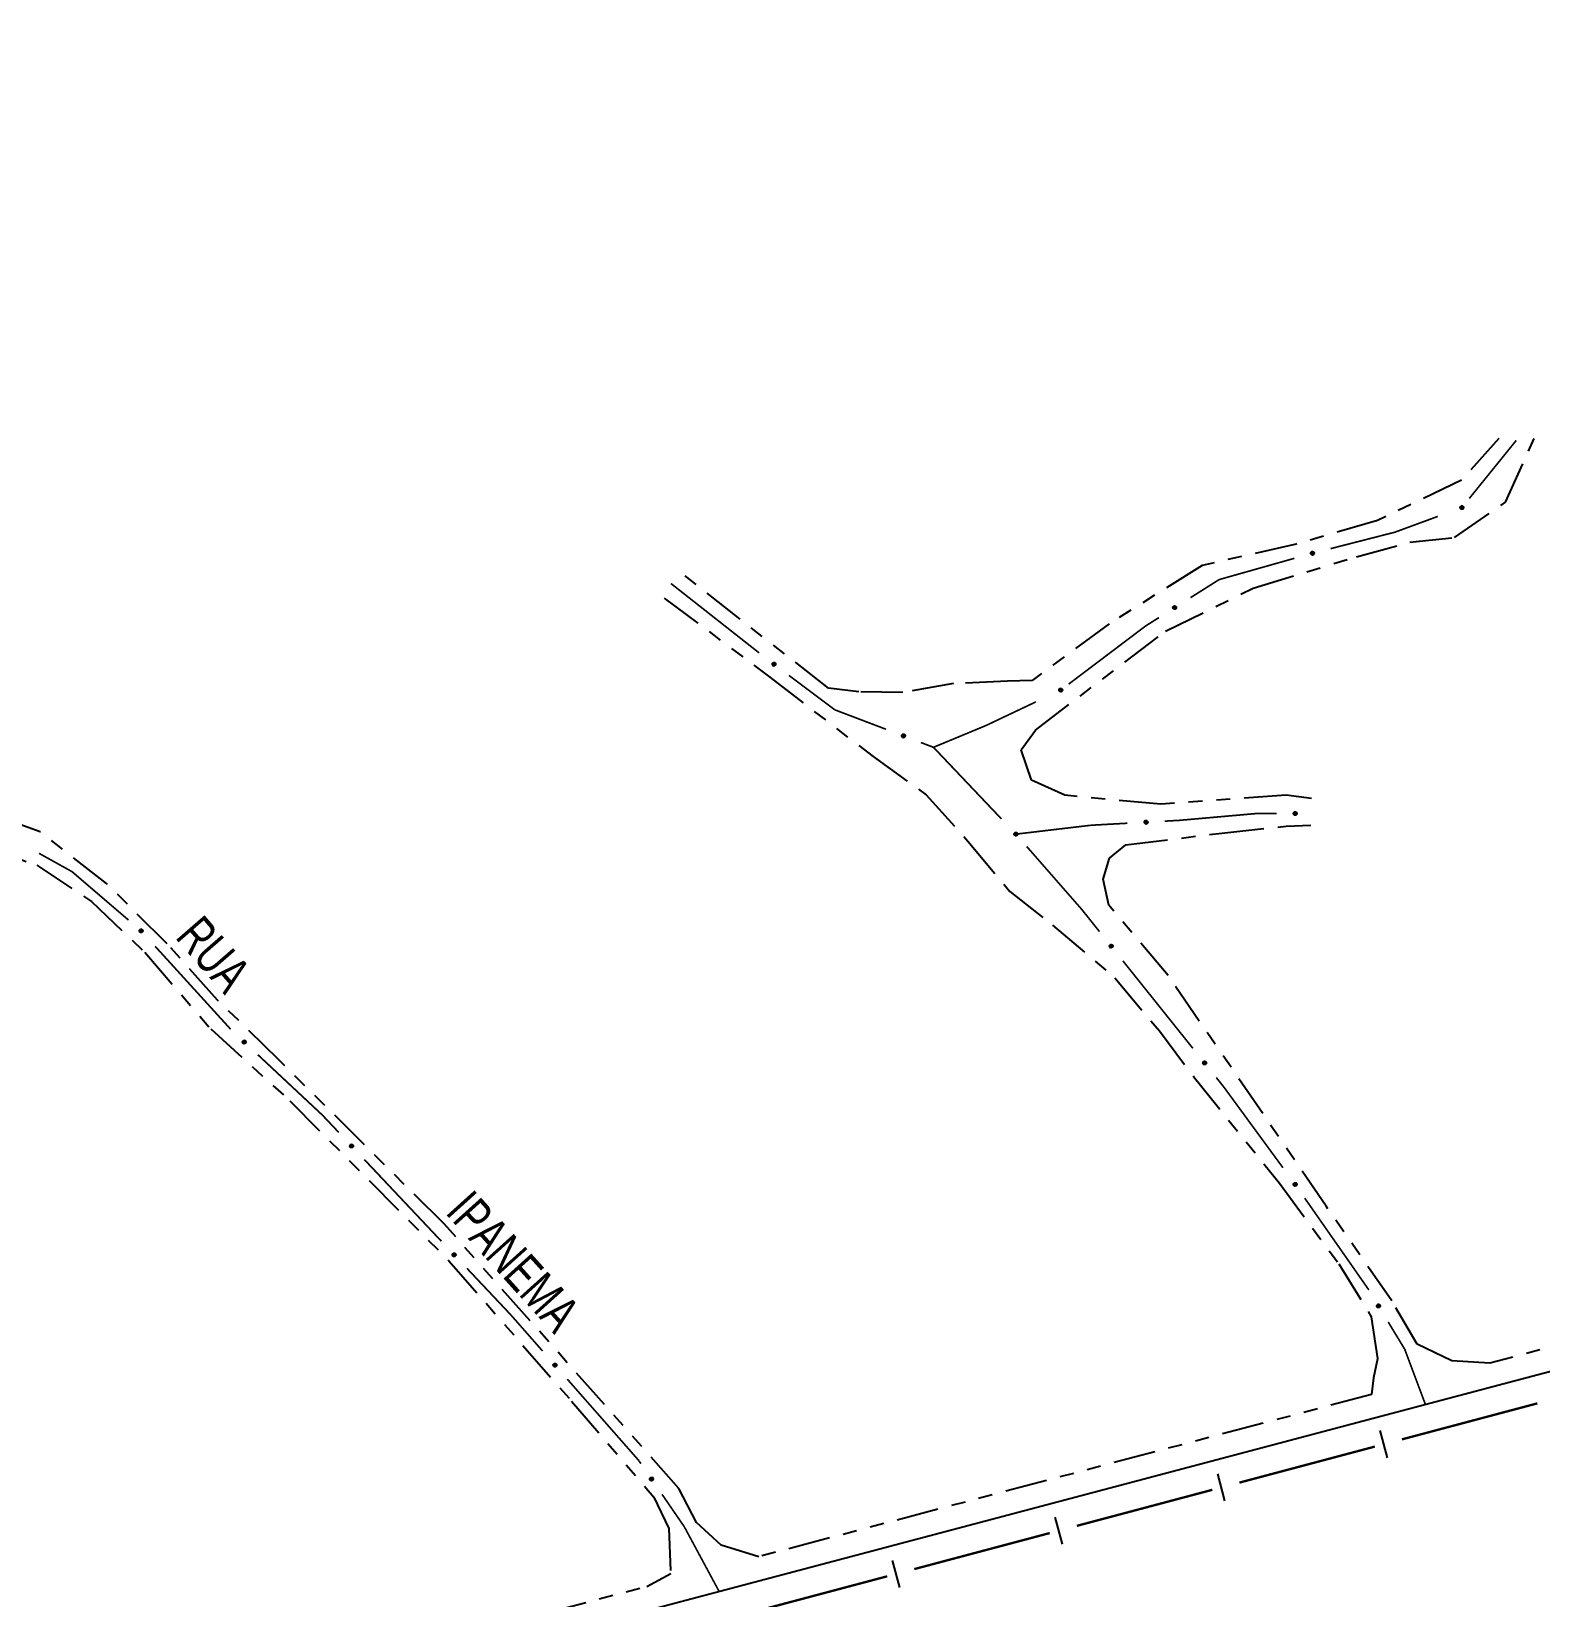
# Model space of a CAD drawing. Extents: x 205807 to 207855, y 4874692 to 4876446.
# Drawn here: x 207530.1 to 207691.6, y 4874824.1 to 4874991.8 of the extents above; entities that cross this region are included whole.
import ezdxf

# ---------------------------------------------------------------- set-up
doc = ezdxf.new("R2010")
doc.units = 0
doc.header["$LTSCALE"] = 1.5
doc.header["$MEASUREMENT"] = 0
doc.linetypes.add('TRACO_25', pattern=[8, 3, -1, 1, -1, 1, -1])
for name, color, linetype in [('LM-LIM-SETORES-BAIRROS', 250, 'CONTINUOUS'), ('SV-EIXO-RUA-N-PAV', 6, 'CONTINUOUS'), ('SV-FX-DOM-EST', 20, 'CONTINUOUS'), ('SV-ROD-ESTADUAIS', 20, 'CONTINUOUS'), ('SV-RUA-NAO-PAV', 7, 'CONTINUOUS'), ('SV-TXT-RUA-N-PAV', 7, 'CONTINUOUS')]:
    doc.layers.add(name, color=color, linetype=linetype)
doc.styles.add('ARIAL', font='ARIAL.SHX')

msp = doc.modelspace()

# ---------------------------------------------------------------- linework, layer by layer
at = {"layer": 'LM-LIM-SETORES-BAIRROS', "const_width": 0.25}
for points in [[(207676.733577, 4874841.070679), (207691.229398, 4874844.926994)], [(207659.338591, 4874836.4431), (207673.834412, 4874840.299416)], [(207641.943606, 4874831.815521), (207656.439427, 4874835.671837)], [(207624.548621, 4874827.187942), (207639.044442, 4874831.044258)], [(207607.153635, 4874822.560363), (207621.649457, 4874826.416679)]]:
    msp.add_lwpolyline(points, dxfattribs=at)
at = {"layer": 'LM-LIM-SETORES-BAIRROS'}
for points in [[(207675.186432, 4874839.106921), (207674.415169, 4874842.006085)], [(207657.791447, 4874834.479342), (207657.020184, 4874837.378507)], [(207640.396461, 4874829.851763), (207639.625198, 4874832.750928)], [(207623.001476, 4874825.224185), (207622.230213, 4874828.123349)]]:
    msp.add_lwpolyline(points, dxfattribs=at)
at = {"layer": 'SV-EIXO-RUA-N-PAV', "const_width": 0.18}
for points in [[(207688.342013, 4874947.223798), (207688.964116, 4874947.992943)], [(207683.939928, 4874941.781221), (207688.342013, 4874947.223798)], [(207675.974023, 4874938.171166), (207680.571915, 4874939.861568)], [(207669.094344, 4874936.411248), (207675.875963, 4874938.146081)], [(207675.875963, 4874938.146081), (207675.974023, 4874938.171166)], [(207657.175353, 4874933.101861), (207665.230343, 4874935.378272)], [(207598.508714, 4874932.679419), (207607.937569, 4874925.256704)], [(207654.105654, 4874931.165272), (207656.642929, 4874932.76597)], [(207656.642929, 4874932.76597), (207657.175353, 4874933.101861)], [(207641.069097, 4874921.911565), (207649.046779, 4874927.941208)], [(207649.046779, 4874927.941208), (207649.30737, 4874928.138167)], [(207649.30737, 4874928.138167), (207650.72262, 4874929.031009)], [(207611.12852, 4874922.844928), (207615.92852, 4874919.244928)], [(207615.92852, 4874919.244928), (207616.040059, 4874919.161274)], [(207616.040059, 4874919.161274), (207621.518429, 4874917.079493)], [(207632.198467, 4874917.471506), (207637.566287, 4874920.014157)], [(207632.14266, 4874917.448341), (207632.198467, 4874917.471506)], [(207626.60111, 4874915.148075), (207632.14266, 4874917.448341)], [(207625.257564, 4874915.658622), (207626.192347, 4874915.303405)], [(207626.192347, 4874915.303405), (207626.60111, 4874915.148075)], [(207626.60111, 4874915.148075), (207633.871599, 4874907.485763)], [(207652.950932, 4874907.332897), (207660.319976, 4874907.985851)], [(207660.319976, 4874907.985851), (207661.294163, 4874908.07217)], [(207661.294163, 4874908.07217), (207663.316159, 4874908.072539)], [(207635.419588, 4874905.85435), (207643.364077, 4874906.795145)], [(207643.364077, 4874906.795145), (207643.445986, 4874906.804844)], [(207643.445986, 4874906.804844), (207647.357473, 4874907.02215)], [(207651.351314, 4874907.244031), (207652.349775, 4874907.299501)], [(207652.349775, 4874907.299501), (207652.950932, 4874907.332897)], [(207636.572662, 4874904.536551), (207641.840699, 4874898.515937)], [(207534.403135, 4874901.84115), (207530.8828, 4874903.796892)], [(207535.141801, 4874901.208007), (207534.403135, 4874901.84115)], [(207540.456598, 4874896.652468), (207535.141801, 4874901.208007)], [(207641.840699, 4874898.515937), (207642.442686, 4874897.827951)], [(207642.442686, 4874897.827951), (207644.370387, 4874895.418325)], [(207551.37733, 4874884.975444), (207543.300839, 4874893.850708)], [(207646.869167, 4874892.29485), (207654.365507, 4874882.924424)], [(207561.228204, 4874875.755354), (207554.295941, 4874882.240375)], [(207656.864288, 4874879.800949), (207657.488983, 4874879.02008)], [(207657.488983, 4874879.02008), (207657.6506, 4874878.818059)], [(207657.6506, 4874878.818059), (207663.996913, 4874870.15206)], [(207561.576245, 4874875.386303), (207561.228204, 4874875.755354)], [(207562.948434, 4874873.931278), (207561.576245, 4874875.386303)], [(207573.925947, 4874862.291081), (207565.692812, 4874871.021229)], [(207666.32744, 4874866.901426), (207672.624099, 4874857.881887)], [(207581.347006, 4874854.422031), (207576.670325, 4874859.381031)], [(207672.624099, 4874857.881887), (207673.12254, 4874857.167905)], [(207673.12254, 4874857.167905), (207673.189568, 4874857.057399)], [(207581.468185, 4874854.284073), (207581.347006, 4874854.422031)], [(207584.76789, 4874850.527486), (207581.468185, 4874854.284073)], [(207675.264017, 4874853.637361), (207676.819854, 4874851.072332)], [(207676.819854, 4874851.072332), (207677.030129, 4874850.725663)], [(207677.030129, 4874850.725663), (207678.994504, 4874845.487329)], [(207595.076373, 4874838.791676), (207587.407654, 4874847.522217)], [(207678.994504, 4874845.487329), (207679.247949, 4874844.811475)], [(207595.29128, 4874838.478659), (207595.076373, 4874838.791676)], [(207599.934456, 4874831.715772), (207597.555306, 4874835.181056)], [(207600.312125, 4874831.014386), (207599.934456, 4874831.715772)], [(207603.630824, 4874824.851088), (207600.312125, 4874831.014386)]]:
    msp.add_lwpolyline(points, dxfattribs=at)
at = {"layer": 'SV-EIXO-RUA-N-PAV'}
for points in [[(207682.979593, 4874940.768942), (207682.973764, 4874940.817502), (207682.978684, 4874940.860429), (207682.993092, 4874940.895051), (207683.013802, 4874940.922325), (207683.038132, 4874940.947842), (207683.068337, 4874940.968156), (207683.106856, 4874940.983277), (207683.155527, 4874940.989466), (207683.199171, 4874940.981536), (207683.233869, 4874940.969227), (207683.263553, 4874940.949269), (207683.287945, 4874940.925218), (207683.308009, 4874940.893145), (207683.322952, 4874940.85396), (207683.327991, 4874940.804869), (207683.322879, 4874940.762818), (207683.308063, 4874940.729695), (207683.28781, 4874940.699981), (207683.262659, 4874940.674228), (207683.232894, 4874940.654457), (207683.193413, 4874940.639484), (207683.144894, 4874940.635152), (207683.102895, 4874940.639772), (207683.069574, 4874940.654119), (207683.040768, 4874940.674717), (207683.014878, 4874940.698808), (207682.993194, 4874940.728321), (207682.979593, 4874940.768942)], [(207666.990259, 4874935.986619), (207667.014594, 4874936.029044), (207667.044184, 4874936.060529), (207667.076422, 4874936.079687), (207667.109324, 4874936.089187), (207667.144079, 4874936.095116), (207667.180438, 4874936.093362), (207667.220361, 4874936.082477), (207667.26309, 4874936.058364), (207667.293352, 4874936.025932), (207667.313825, 4874935.995331), (207667.325707, 4874935.961593), (207667.3309, 4874935.927734), (207667.327829, 4874935.890027), (207667.316403, 4874935.849676), (207667.291117, 4874935.807297), (207667.261896, 4874935.776629), (207667.230228, 4874935.758918), (207667.196234, 4874935.747187), (207667.16068, 4874935.74156), (207667.124999, 4874935.743487), (207667.084393, 4874935.755065), (207667.042896, 4874935.780576), (207667.011975, 4874935.809371), (207666.993824, 4874935.840783), (207666.983028, 4874935.87451), (207666.976658, 4874935.909296), (207666.9769, 4874935.945918), (207666.990259, 4874935.986619)], [(207652.233882, 4874930.114579), (207652.244002, 4874930.162429), (207652.262484, 4874930.201485), (207652.287275, 4874930.229622), (207652.315665, 4874930.248774), (207652.346916, 4874930.265096), (207652.382055, 4874930.274601), (207652.423391, 4874930.276511), (207652.471462, 4874930.266697), (207652.510227, 4874930.245134), (207652.539113, 4874930.222305), (207652.560788, 4874930.193852), (207652.576135, 4874930.163227), (207652.584801, 4874930.126401), (207652.586328, 4874930.084491), (207652.575289, 4874930.036393), (207652.556907, 4874929.998228), (207652.532214, 4874929.971642), (207652.503471, 4874929.950032), (207652.471366, 4874929.933751), (207652.43682, 4874929.92462), (207652.39462, 4874929.923159), (207652.347291, 4874929.934683), (207652.309018, 4874929.952582), (207652.282092, 4874929.976895), (207652.261454, 4874930.005673), (207652.244702, 4874930.036818), (207652.233677, 4874930.071742), (207652.233882, 4874930.114579)], [(207609.479624, 4874924.219201), (207609.527938, 4874924.226803), (207609.571016, 4874924.223457), (207609.606142, 4874924.210325), (207609.634156, 4874924.190627), (207609.660546, 4874924.167247), (207609.681952, 4874924.137805), (207609.698472, 4874924.099865), (207609.706438, 4874924.051453), (207609.70011, 4874924.007549), (207609.689078, 4874923.972423), (207609.67022, 4874923.942029), (207609.647078, 4874923.916773), (207609.61576, 4874923.895549), (207609.577148, 4874923.879183), (207609.528274, 4874923.872351), (207609.486064, 4874923.875921), (207609.452422, 4874923.889515), (207609.421986, 4874923.908667), (207609.39533, 4874923.932859), (207609.374484, 4874923.961881), (207609.358076, 4874924.000787), (207609.351972, 4874924.049115), (207609.355052, 4874924.091255), (207609.36817, 4874924.125079), (207609.3877, 4874924.154619), (207609.410828, 4874924.181373), (207609.439528, 4874924.204123), (207609.479624, 4874924.219201)], [(207640.043868, 4874921.274669), (207640.049918, 4874921.323201), (207640.065042, 4874921.363676), (207640.087372, 4874921.393803), (207640.114046, 4874921.41528), (207640.14381, 4874921.434178), (207640.178023, 4874921.446611), (207640.219051, 4874921.452), (207640.267778, 4874921.446273), (207640.308222, 4874921.428054), (207640.33893, 4874921.407742), (207640.362926, 4874921.381217), (207640.380801, 4874921.351995), (207640.392541, 4874921.316031), (207640.397595, 4874921.274399), (207640.39065, 4874921.225541), (207640.375551, 4874921.185963), (207640.353187, 4874921.157389), (207640.326368, 4874921.133434), (207640.29575, 4874921.114504), (207640.262096, 4874921.102493), (207640.22017, 4874921.097479), (207640.172038, 4874921.104973), (207640.132392, 4874921.119582), (207640.103512, 4874921.141539), (207640.080522, 4874921.168474), (207640.061204, 4874921.198096), (207640.047274, 4874921.231967), (207640.043868, 4874921.274669)], [(207623.292789, 4874916.522997), (207623.337113, 4874916.543671), (207623.379435, 4874916.552375), (207623.416823, 4874916.549475), (207623.449194, 4874916.538297), (207623.481023, 4874916.523132), (207623.509739, 4874916.500762), (207623.536112, 4874916.468875), (207623.557163, 4874916.424557), (207623.56323, 4874916.380616), (207623.562348, 4874916.343809), (207623.552636, 4874916.309384), (207623.537386, 4874916.278711), (207623.513163, 4874916.24965), (207623.480587, 4874916.223239), (207623.435511, 4874916.20315), (207623.393962, 4874916.194902), (207623.357872, 4874916.198656), (207623.323325, 4874916.208639), (207623.291015, 4874916.224511), (207623.262953, 4874916.246632), (207623.236421, 4874916.279479), (207623.217183, 4874916.324231), (207623.208483, 4874916.365578), (207623.211729, 4874916.401711), (207623.222323, 4874916.435502), (207623.237146, 4874916.467611), (207623.25843, 4874916.497413), (207623.292789, 4874916.522997)], [(207665.172459, 4874908.182957), (207665.206542, 4874908.218034), (207665.243008, 4874908.24121), (207665.278986, 4874908.251787), (207665.313216, 4874908.252843), (207665.348356, 4874908.249979), (207665.383148, 4874908.239276), (207665.419132, 4874908.218842), (207665.454558, 4874908.184899), (207665.475845, 4874908.145983), (207665.488102, 4874908.111265), (207665.491258, 4874908.075636), (207665.487904, 4874908.041545), (207665.475591, 4874908.005773), (207665.454528, 4874907.969509), (207665.419534, 4874907.934712), (207665.383628, 4874907.912236), (207665.34856, 4874907.90292), (207665.31272, 4874907.899973), (207665.27688, 4874907.903326), (207665.242788, 4874907.91403), (207665.206314, 4874907.935304), (207665.172427, 4874907.970297), (207665.149601, 4874908.005853), (207665.139795, 4874908.040781), (207665.137688, 4874908.076131), (207665.140132, 4874908.111412), (207665.149435, 4874908.146833), (207665.172459, 4874908.182957)], [(207635.407818, 4874906.034969), (207635.456659, 4874906.032408), (207635.498112, 4874906.020219), (207635.52976, 4874906.000101), (207635.55309, 4874905.975032), (207635.57407, 4874905.946697), (207635.58892, 4874905.913462), (207635.59723, 4874905.872924), (207635.595004, 4874905.823912), (207635.579727, 4874905.782268), (207635.561664, 4874905.750186), (207635.536924, 4874905.724353), (207635.509056, 4874905.704433), (207635.474024, 4874905.69015), (207635.432861, 4874905.682129), (207635.383631, 4874905.68556), (207635.343074, 4874905.697788), (207635.312973, 4874905.718051), (207635.28716, 4874905.743087), (207635.266088, 4874905.772272), (207635.251699, 4874905.80498), (207635.243699, 4874905.846439), (207635.247729, 4874905.894984), (207635.259463, 4874905.935574), (207635.279297, 4874905.965951), (207635.304518, 4874905.99081), (207635.332682, 4874906.012198), (207635.365469, 4874906.028516), (207635.407818, 4874906.034969)], [(207649.204828, 4874907.235031), (207649.23692, 4874907.271938), (207649.272049, 4874907.297096), (207649.307387, 4874907.309645), (207649.341506, 4874907.312592), (207649.376751, 4874907.311676), (207649.412082, 4874907.302912), (207649.44914, 4874907.2845), (207649.486389, 4874907.252567), (207649.509795, 4874907.214887), (207649.523952, 4874907.1809), (207649.529074, 4874907.145499), (207649.52761, 4874907.111276), (207649.517293, 4874907.074877), (207649.498267, 4874907.037504), (207649.465251, 4874907.000826), (207649.430642, 4874906.976399), (207649.396143, 4874906.965158), (207649.360521, 4874906.960235), (207649.32455, 4874906.961601), (207649.289918, 4874906.970404), (207649.252324, 4874906.989628), (207649.216555, 4874907.022695), (207649.191797, 4874907.056934), (207649.180075, 4874907.091267), (207649.176017, 4874907.126446), (207649.176506, 4874907.161808), (207649.183837, 4874907.197689), (207649.204828, 4874907.235031)], [(207541.833321, 4874895.327435), (207541.784615, 4874895.322993), (207541.741846, 4874895.329135), (207541.707649, 4874895.344525), (207541.680976, 4874895.366005), (207541.656164, 4874895.391053), (207541.636719, 4874895.421825), (207541.622703, 4874895.46076), (207541.617905, 4874895.509588), (207541.627076, 4874895.552987), (207541.640371, 4874895.587321), (207541.661167, 4874895.616423), (207541.685904, 4874895.640119), (207541.718537, 4874895.65926), (207541.758132, 4874895.673079), (207541.807347, 4874895.676715), (207541.849235, 4874895.670406), (207541.881921, 4874895.654651), (207541.911046, 4874895.633559), (207541.936071, 4874895.607684), (207541.954984, 4874895.577367), (207541.968825, 4874895.537475), (207541.971771, 4874895.488853), (207541.965955, 4874895.447002), (207541.950664, 4874895.414104), (207541.929253, 4874895.385897), (207541.904433, 4874895.360705), (207541.874313, 4874895.339871), (207541.833321, 4874895.327435)], [(207645.615979, 4874894.03755), (207645.66466, 4874894.032838), (207645.705535, 4874894.018834), (207645.736265, 4874893.997342), (207645.758468, 4874893.971268), (207645.778179, 4874893.942036), (207645.791549, 4874893.908179), (207645.798065, 4874893.867314), (207645.793681, 4874893.818448), (207645.776583, 4874893.777518), (207645.757124, 4874893.746263), (207645.731269, 4874893.721545), (207645.70255, 4874893.702873), (207645.666923, 4874893.690148), (207645.625446, 4874893.683949), (207645.576415, 4874893.689547), (207645.536436, 4874893.703551), (207645.507258, 4874893.72512), (207645.482573, 4874893.75127), (207645.462808, 4874893.781355), (207645.449875, 4874893.814665), (207645.44371, 4874893.856437), (207645.449875, 4874893.904757), (207645.463387, 4874893.944791), (207645.484541, 4874893.974264), (207645.510833, 4874893.997987), (207645.539913, 4874894.018113), (207645.573387, 4874894.03297), (207645.615979, 4874894.03755)], [(207552.865122, 4874883.428144), (207552.816268, 4874883.425823), (207552.773807, 4874883.433817), (207552.74031, 4874883.450678), (207552.714596, 4874883.473296), (207552.690895, 4874883.499398), (207552.672805, 4874883.530986), (207552.660494, 4874883.570493), (207552.657821, 4874883.619483), (207552.668869, 4874883.662443), (207552.683643, 4874883.696166), (207552.705683, 4874883.724338), (207552.731426, 4874883.746937), (207552.764859, 4874883.764643), (207552.805017, 4874883.776728), (207552.854344, 4874883.778224), (207552.895918, 4874883.770101), (207552.927889, 4874883.752941), (207552.956071, 4874883.730604), (207552.979948, 4874883.703666), (207552.997526, 4874883.672556), (207553.009622, 4874883.632101), (207553.010453, 4874883.583396), (207553.002825, 4874883.541838), (207552.986119, 4874883.509635), (207552.963503, 4874883.482385), (207552.937612, 4874883.458295), (207552.906615, 4874883.438789), (207552.865122, 4874883.428144)], [(207655.611099, 4874881.543649), (207655.65978, 4874881.538938), (207655.700656, 4874881.524933), (207655.731386, 4874881.503441), (207655.753589, 4874881.477368), (207655.7733, 4874881.448135), (207655.78667, 4874881.414278), (207655.793186, 4874881.373414), (207655.788802, 4874881.324547), (207655.771704, 4874881.283617), (207655.752245, 4874881.252362), (207655.72639, 4874881.227644), (207655.697671, 4874881.208972), (207655.662043, 4874881.196247), (207655.620567, 4874881.190048), (207655.571536, 4874881.195646), (207655.531557, 4874881.20965), (207655.502379, 4874881.231219), (207655.477694, 4874881.257369), (207655.457929, 4874881.287454), (207655.444996, 4874881.320764), (207655.43883, 4874881.362536), (207655.444996, 4874881.410856), (207655.458508, 4874881.45089), (207655.479662, 4874881.480363), (207655.505954, 4874881.504086), (207655.535034, 4874881.524212), (207655.568508, 4874881.539069), (207655.611099, 4874881.543649)], [(207564.339116, 4874872.296199), (207564.290214, 4874872.296938), (207564.248335, 4874872.307574), (207564.21596, 4874872.326498), (207564.191711, 4874872.35068), (207564.16969, 4874872.378214), (207564.153612, 4874872.410872), (207564.143797, 4874872.451072), (207564.144194, 4874872.500133), (207564.157909, 4874872.542317), (207564.174763, 4874872.575051), (207564.198524, 4874872.601788), (207564.22563, 4874872.622732), (207564.260106, 4874872.638311), (207564.300941, 4874872.64786), (207564.350265, 4874872.646266), (207564.391249, 4874872.635558), (207564.422084, 4874872.616432), (207564.448812, 4874872.592375), (207564.470958, 4874872.563995), (207564.486555, 4874872.531846), (207564.496095, 4874872.490714), (207564.493877, 4874872.442053), (207564.483664, 4874872.401053), (207564.464975, 4874872.369958), (207564.440699, 4874872.344177), (207564.413351, 4874872.321754), (207564.381195, 4874872.304226), (207564.339116, 4874872.296199)], [(207665.315377, 4874868.543444), (207665.363647, 4874868.535566), (207665.403522, 4874868.518925), (207665.432785, 4874868.495474), (207665.45324, 4874868.468008), (207665.471001, 4874868.437552), (207665.482134, 4874868.402895), (207665.48597, 4874868.361692), (207665.478408, 4874868.313215), (207665.458676, 4874868.273488), (207665.437219, 4874868.243569), (207665.409807, 4874868.220591), (207665.379932, 4874868.203832), (207665.34355, 4874868.193458), (207665.301757, 4874868.189978), (207665.253196, 4874868.198762), (207665.214216, 4874868.215345), (207665.186507, 4874868.238771), (207665.16358, 4874868.266476), (207665.14582, 4874868.297786), (207665.135088, 4874868.331869), (207665.13166, 4874868.373954), (207665.140965, 4874868.421769), (207665.15706, 4874868.460836), (207665.180091, 4874868.488867), (207665.207875, 4874868.510824), (207665.238205, 4874868.52901), (207665.272577, 4874868.541651), (207665.315377, 4874868.543444)], [(207575.31663, 4874860.656001), (207575.267727, 4874860.65674), (207575.225848, 4874860.667376), (207575.193473, 4874860.6863), (207575.169224, 4874860.710482), (207575.147203, 4874860.738016), (207575.131125, 4874860.770674), (207575.12131, 4874860.810874), (207575.121707, 4874860.859935), (207575.135422, 4874860.90212), (207575.152277, 4874860.934853), (207575.176037, 4874860.96159), (207575.203143, 4874860.982535), (207575.237619, 4874860.998113), (207575.278454, 4874861.007662), (207575.327778, 4874861.006069), (207575.368763, 4874860.99536), (207575.399597, 4874860.976234), (207575.426326, 4874860.952177), (207575.448471, 4874860.923798), (207575.464068, 4874860.891649), (207575.473608, 4874860.850516), (207575.47139, 4874860.801855), (207575.461177, 4874860.760855), (207575.442489, 4874860.72976), (207575.418212, 4874860.703979), (207575.390864, 4874860.681556), (207575.358708, 4874860.664028), (207575.31663, 4874860.656001)], [(207674.246398, 4874855.527317), (207674.294063, 4874855.516358), (207674.332787, 4874855.497192), (207674.360484, 4874855.47191), (207674.379134, 4874855.443188), (207674.394904, 4874855.411654), (207674.40379, 4874855.376354), (207674.404973, 4874855.334991), (207674.394315, 4874855.287099), (207674.372074, 4874855.24872), (207674.348741, 4874855.22024), (207674.31991, 4874855.199069), (207674.289021, 4874855.184262), (207674.252048, 4874855.176245), (207674.210118, 4874855.175455), (207674.162221, 4874855.187338), (207674.124385, 4874855.206388), (207674.098237, 4874855.231545), (207674.077137, 4874855.260664), (207674.061422, 4874855.29305), (207674.0529, 4874855.327752), (207674.052181, 4874855.36997), (207674.064536, 4874855.417089), (207674.083105, 4874855.455042), (207674.107888, 4874855.481537), (207674.137023, 4874855.501665), (207674.168459, 4874855.517867), (207674.203572, 4874855.528276), (207674.246398, 4874855.527317)], [(207586.099887, 4874848.844255), (207586.051041, 4874848.846724), (207586.009565, 4874848.858833), (207585.977879, 4874848.87889), (207585.9545, 4874848.903915), (207585.933466, 4874848.93221), (207585.918554, 4874848.965416), (207585.910166, 4874849.005938), (207585.912298, 4874849.054955), (207585.927496, 4874849.096628), (207585.945497, 4874849.128744), (207585.970188, 4874849.154625), (207585.998018, 4874849.174598), (207586.033023, 4874849.188948), (207586.074171, 4874849.197047), (207586.123407, 4874849.19371), (207586.163987, 4874849.181559), (207586.194126, 4874849.161354), (207586.219987, 4874849.136367), (207586.241115, 4874849.107223), (207586.255566, 4874849.074542), (207586.263646, 4874849.033098), (207586.259709, 4874848.984546), (207586.248052, 4874848.943933), (207586.228276, 4874848.913519), (207586.203102, 4874848.888612), (207586.174979, 4874848.86717), (207586.142223, 4874848.850789), (207586.099887, 4874848.844255)], [(207596.413867, 4874836.649101), (207596.36566, 4874836.657355), (207596.325916, 4874836.674306), (207596.296838, 4874836.697985), (207596.276598, 4874836.72561), (207596.259074, 4874836.756204), (207596.248212, 4874836.790947), (207596.244698, 4874836.832178), (207596.252638, 4874836.880594), (207596.272679, 4874836.920167), (207596.294369, 4874836.949917), (207596.32196, 4874836.972681), (207596.351965, 4874836.989206), (207596.388427, 4874836.999295), (207596.430246, 4874837.002449), (207596.478737, 4874836.993286), (207596.517586, 4874836.9764), (207596.545111, 4874836.952758), (207596.567821, 4874836.924875), (207596.585337, 4874836.893427), (207596.595802, 4874836.859261), (207596.598901, 4874836.817151), (207596.589224, 4874836.76941), (207596.572824, 4874836.73047), (207596.549575, 4874836.70262), (207596.521621, 4874836.68088), (207596.491149, 4874836.662932), (207596.456679, 4874836.650559), (207596.413867, 4874836.649101)]]:
    msp.add_lwpolyline(points, close=True, dxfattribs=at)
for points in [[(207682.973764, 4874940.817502), (207683.068337, 4874940.968156)], [(207682.976463, 4874940.841984), (207683.048434, 4874940.950496)], [(207682.977493, 4874940.795522), (207683.083274, 4874940.969702)], [(207682.978684, 4874940.860429), (207683.038132, 4874940.947842)], [(207682.979593, 4874940.768942), (207683.106856, 4874940.983277)], [(207682.98832, 4874940.748154), (207683.130438, 4874940.982449)], [(207682.993194, 4874940.728321), (207683.155527, 4874940.989466)], [(207683.007121, 4874940.717153), (207683.174124, 4874940.982215)], [(207683.014878, 4874940.698808), (207683.199171, 4874940.981536)], [(207683.029353, 4874940.690396), (207683.212005, 4874940.972635)], [(207683.040768, 4874940.674717), (207683.233869, 4874940.969227)], [(207683.05714, 4874940.666166), (207683.249637, 4874940.956237)], [(207683.069574, 4874940.654119), (207683.263553, 4874940.949269)], [(207683.089015, 4874940.64916), (207683.274241, 4874940.934582)], [(207683.102895, 4874940.639772), (207683.287945, 4874940.925218)], [(207683.126038, 4874940.63852), (207683.295819, 4874940.904845)], [(207683.144894, 4874940.635152), (207683.308009, 4874940.893145)], [(207683.170379, 4874940.641266), (207683.313964, 4874940.870864)], [(207683.193413, 4874940.639484), (207683.322952, 4874940.85396)], [(207683.214767, 4874940.652749), (207683.320953, 4874940.823091)], [(207683.232894, 4874940.654457), (207683.327991, 4874940.804869)], [(207683.250011, 4874940.668117), (207683.32178, 4874940.778547)], [(207683.262659, 4874940.674228), (207683.322879, 4874940.762818)], [(207666.976658, 4874935.909296), (207667.293352, 4874936.025932)], [(207666.9769, 4874935.945918), (207667.26309, 4874936.058364)], [(207666.981396, 4874935.928643), (207667.273671, 4874936.041439)], [(207666.983241, 4874935.893903), (207667.298327, 4874936.011126)], [(207666.98484, 4874935.964735), (207667.238778, 4874936.067724)], [(207666.990259, 4874935.986619), (207667.220361, 4874936.082477)], [(207667.004454, 4874936.00919), (207667.193339, 4874936.085678)], [(207667.014594, 4874936.029044), (207667.180438, 4874936.093362)], [(207667.031385, 4874936.047065), (207667.153927, 4874936.091089)], [(207667.044184, 4874936.060529), (207667.144079, 4874936.095116)], [(207666.983028, 4874935.87451), (207667.313825, 4874935.995331)], [(207666.99105, 4874935.857872), (207667.31871, 4874935.975495)], [(207666.993824, 4874935.840783), (207667.325707, 4874935.961593)], [(207667.006452, 4874935.825192), (207667.325504, 4874935.94343)], [(207667.011975, 4874935.809371), (207667.3309, 4874935.927734)], [(207667.029786, 4874935.794541), (207667.325043, 4874935.906692)], [(207667.042896, 4874935.780576), (207667.327829, 4874935.890027)], [(207667.066985, 4874935.770254), (207667.319294, 4874935.868601)], [(207667.084393, 4874935.755065), (207667.316403, 4874935.849676)], [(207667.109441, 4874935.752946), (207667.296359, 4874935.826114)], [(207667.124999, 4874935.743487), (207667.291117, 4874935.807297)], [(207667.146886, 4874935.744215), (207667.270412, 4874935.789899)], [(207667.16068, 4874935.74156), (207667.261896, 4874935.776629)], [(207652.233677, 4874930.071742), (207652.471462, 4874930.266697)], [(207652.233882, 4874930.114579), (207652.423391, 4874930.276511)], [(207652.23545, 4874930.092088), (207652.44545, 4874930.268132)], [(207652.240454, 4874930.140419), (207652.396693, 4874930.271254)], [(207652.243265, 4874930.056685), (207652.486733, 4874930.253842)], [(207652.244002, 4874930.162429), (207652.382055, 4874930.274601)], [(207652.244702, 4874930.036818), (207652.510227, 4874930.245134)], [(207652.254442, 4874930.184738), (207652.357525, 4874930.264291)], [(207652.255697, 4874930.024193), (207652.519511, 4874930.232574)], [(207652.261454, 4874930.005673), (207652.539113, 4874930.222305)], [(207652.262484, 4874930.201485), (207652.346916, 4874930.265096)], [(207652.2742, 4874929.992305), (207652.549857, 4874930.20493)], [(207652.282092, 4874929.976895), (207652.560788, 4874930.193852)], [(207652.2989, 4874929.96594), (207652.566177, 4874930.176505)], [(207652.309018, 4874929.952582), (207652.576135, 4874930.163227)], [(207652.330524, 4874929.943943), (207652.577028, 4874930.141403)], [(207652.347291, 4874929.934683), (207652.584801, 4874930.126401)], [(207652.373387, 4874929.932263), (207652.583263, 4874930.103389)], [(207652.39462, 4874929.923159), (207652.586328, 4874930.084491)], [(207652.419108, 4874929.92884), (207652.574495, 4874930.05591)], [(207652.43682, 4874929.92462), (207652.575289, 4874930.036393)], [(207652.457424, 4874929.932039), (207652.560933, 4874930.013473)], [(207652.471366, 4874929.933751), (207652.556907, 4874929.998228)], [(207609.351972, 4874924.049115), (207609.61576, 4874923.895549)], [(207609.354647, 4874924.068082), (207609.627006, 4874923.90816)], [(207609.355052, 4874924.091255), (207609.647078, 4874923.916773)], [(207609.358076, 4874924.000787), (207609.577148, 4874923.879183)], [(207609.359013, 4874924.023871), (207609.593711, 4874923.888783)], [(207609.363926, 4874924.10547), (207609.655934, 4874923.930811)], [(207609.36817, 4874924.125079), (207609.67022, 4874923.942029)], [(207609.372113, 4874923.979934), (207609.546226, 4874923.880051)], [(207609.374484, 4874923.961881), (207609.528274, 4874923.872351)], [(207609.379754, 4874924.137945), (207609.676674, 4874923.956191)], [(207609.3877, 4874924.154619), (207609.689078, 4874923.972423)], [(207609.38876, 4874923.945275), (207609.501743, 4874923.877594)], [(207609.39533, 4874923.932859), (207609.486064, 4874923.875921)], [(207609.402951, 4874924.1666), (207609.691684, 4874923.994398)], [(207609.410828, 4874924.181373), (207609.70011, 4874924.007549)], [(207609.428877, 4874924.189797), (207609.699871, 4874924.032604)], [(207609.439528, 4874924.204123), (207609.706438, 4874924.051453)], [(207609.459169, 4874924.209719), (207609.698507, 4874924.076269)], [(207609.479624, 4874924.219201), (207609.698472, 4874924.099865)], [(207609.506109, 4874924.222273), (207609.684043, 4874924.122936)], [(207609.527938, 4874924.226803), (207609.681952, 4874924.137805)], [(207609.552503, 4874924.225002), (207609.663575, 4874924.157049)], [(207609.571016, 4874924.223457), (207609.660546, 4874924.167247)], [(207640.043868, 4874921.274669), (207640.219051, 4874921.452)], [(207640.047274, 4874921.231967), (207640.267778, 4874921.446273)], [(207640.047326, 4874921.25239), (207640.241737, 4874921.44551)], [(207640.048237, 4874921.300971), (207640.192891, 4874921.44451)], [(207640.049918, 4874921.323201), (207640.178023, 4874921.446611)], [(207640.058098, 4874921.217771), (207640.284078, 4874921.434751)], [(207640.058439, 4874921.346311), (207640.154449, 4874921.43427)], [(207640.061204, 4874921.198096), (207640.308222, 4874921.428054)], [(207640.065042, 4874921.363676), (207640.14381, 4874921.434178)], [(207640.073224, 4874921.186443), (207640.318532, 4874921.416321)], [(207640.080522, 4874921.168474), (207640.33893, 4874921.407742)], [(207640.09435, 4874921.156229), (207640.351101, 4874921.391335)], [(207640.103512, 4874921.141539), (207640.362926, 4874921.381217)], [(207640.121184, 4874921.132039), (207640.369759, 4874921.364386)], [(207640.132392, 4874921.119582), (207640.380801, 4874921.351995)], [(207640.15455, 4874921.112787), (207640.38353, 4874921.330324)], [(207640.172038, 4874921.104973), (207640.392541, 4874921.316031)], [(207640.198245, 4874921.104762), (207640.392948, 4874921.292971)], [(207640.22017, 4874921.097479), (207640.397595, 4874921.274399)], [(207640.244092, 4874921.105205), (207640.388214, 4874921.244922)], [(207640.262096, 4874921.102493), (207640.39065, 4874921.225541)], [(207640.282002, 4874921.111622), (207640.378277, 4874921.201493)], [(207640.29575, 4874921.114504), (207640.375551, 4874921.185963)], [(207623.208483, 4874916.365578), (207623.537386, 4874916.278711)], [(207623.211729, 4874916.401711), (207623.552636, 4874916.309384)], [(207623.213077, 4874916.381693), (207623.542011, 4874916.29465)], [(207623.214506, 4874916.343197), (207623.52048, 4874916.264879)], [(207623.217183, 4874916.324231), (207623.513163, 4874916.24965)], [(207623.219302, 4874916.41728), (207623.55492, 4874916.324778)], [(207623.222323, 4874916.435502), (207623.562348, 4874916.343809)], [(207623.230934, 4874916.301921), (207623.493847, 4874916.237047)], [(207623.233664, 4874916.451235), (207623.558772, 4874916.365647)], [(207623.236421, 4874916.279479), (207623.480587, 4874916.223239)], [(207623.237146, 4874916.467611), (207623.56323, 4874916.380616)], [(207623.252159, 4874916.4807), (207623.556068, 4874916.404627)], [(207623.25568, 4874916.263323), (207623.450632, 4874916.215516)], [(207623.25843, 4874916.497413), (207623.557163, 4874916.424557)], [(207623.262953, 4874916.246632), (207623.435511, 4874916.20315)], [(207623.275757, 4874916.508226), (207623.542675, 4874916.446209)], [(207623.281267, 4874916.234624), (207623.408565, 4874916.200848)], [(207623.291015, 4874916.224511), (207623.393962, 4874916.194902)], [(207623.292789, 4874916.522997), (207623.536112, 4874916.468875)], [(207623.31739, 4874916.533277), (207623.515863, 4874916.487052)], [(207623.337113, 4874916.543671), (207623.509739, 4874916.500762)], [(207623.361217, 4874916.548737), (207623.486755, 4874916.51417)], [(207623.379435, 4874916.552375), (207623.481023, 4874916.523132)], [(207665.137688, 4874908.076131), (207665.488102, 4874908.111265)], [(207665.139795, 4874908.040781), (207665.491258, 4874908.075636)], [(207665.140132, 4874908.111412), (207665.475845, 4874908.145983)], [(207665.141339, 4874908.058025), (207665.487922, 4874908.090837)], [(207665.142697, 4874908.094868), (207665.476999, 4874908.130406)], [(207665.148168, 4874908.022549), (207665.486564, 4874908.058088)], [(207665.149435, 4874908.146833), (207665.454558, 4874908.184899)], [(207665.149514, 4874908.128982), (207665.460618, 4874908.165881)], [(207665.149601, 4874908.005853), (207665.487904, 4874908.041545)], [(207665.161788, 4874908.163097), (207665.433321, 4874908.199989)], [(207665.163185, 4874907.987074), (207665.477018, 4874908.022609)], [(207665.172427, 4874907.970297), (207665.475591, 4874908.005773)], [(207665.172459, 4874908.182957), (207665.419132, 4874908.218842)], [(207665.191801, 4874908.201309), (207665.393745, 4874908.228637)], [(207665.19321, 4874907.954331), (207665.462015, 4874907.987129)], [(207665.206314, 4874907.935304), (207665.454528, 4874907.969509)], [(207665.206542, 4874908.218034), (207665.383148, 4874908.239276)], [(207665.227273, 4874908.231335), (207665.3569, 4874908.24364)], [(207665.230057, 4874907.927047), (207665.429273, 4874907.951645)], [(207665.242788, 4874907.91403), (207665.419534, 4874907.934712)], [(207665.243008, 4874908.24121), (207665.348356, 4874908.249979)], [(207665.264173, 4874907.909315), (207665.395165, 4874907.922984)], [(207665.27688, 4874907.903326), (207665.383628, 4874907.912236)], [(207635.243699, 4874905.846439), (207635.432861, 4874905.682129)], [(207635.247729, 4874905.894984), (207635.474024, 4874905.69015)], [(207635.249393, 4874905.868829), (207635.451052, 4874905.688094)], [(207635.254271, 4874905.912986), (207635.487636, 4874905.70016)], [(207635.259463, 4874905.935574), (207635.509056, 4874905.704433)], [(207635.271087, 4874905.947645), (207635.520625, 4874905.716334)], [(207635.279297, 4874905.965951), (207635.536924, 4874905.724353)], [(207635.293294, 4874905.976141), (207635.54617, 4874905.736872)], [(207635.304518, 4874905.99081), (207635.561664, 4874905.750186)], [(207635.321919, 4874905.999375), (207635.568762, 4874905.771145)], [(207635.332682, 4874906.012198), (207635.579727, 4874905.782268)], [(207635.352084, 4874906.016704), (207635.584679, 4874905.80683)], [(207635.365469, 4874906.028516), (207635.595004, 4874905.823912)], [(207635.385844, 4874906.029926), (207635.592381, 4874905.849832)], [(207635.407818, 4874906.034969), (207635.59723, 4874905.872924)], [(207635.434365, 4874906.032493), (207635.587888, 4874905.898481)], [(207635.456659, 4874906.032408), (207635.58892, 4874905.913462)], [(207635.480319, 4874906.025561), (207635.574923, 4874905.936092)], [(207635.498112, 4874906.020219), (207635.57407, 4874905.946697)], [(207649.176017, 4874907.126446), (207649.523952, 4874907.1809)], [(207649.176506, 4874907.161808), (207649.509795, 4874907.214887)], [(207649.179983, 4874907.145431), (207649.511808, 4874907.199398)], [(207649.180075, 4874907.091267), (207649.529074, 4874907.145499)], [(207649.180664, 4874907.10857), (207649.524902, 4874907.160493)], [(207649.183837, 4874907.197689), (207649.486389, 4874907.252567)], [(207649.184902, 4874907.17987), (207649.493491, 4874907.233913)], [(207649.189444, 4874907.073525), (207649.525356, 4874907.127719)], [(207649.191797, 4874907.056934), (207649.52761, 4874907.111276)], [(207649.195272, 4874907.214611), (207649.46435, 4874907.266459)], [(207649.204828, 4874907.235031), (207649.44914, 4874907.2845)], [(207649.206398, 4874907.038935), (207649.517787, 4874907.091767)], [(207649.216555, 4874907.022695), (207649.517293, 4874907.074877)], [(207649.223126, 4874907.254424), (207649.42325, 4874907.292875)], [(207649.23692, 4874907.271938), (207649.412082, 4874907.302912)], [(207649.238188, 4874907.007902), (207649.504769, 4874907.055511)], [(207649.252324, 4874906.989628), (207649.498267, 4874907.037504)], [(207649.256884, 4874907.286366), (207649.385633, 4874907.305818)], [(207649.272049, 4874907.297096), (207649.376751, 4874907.311676)], [(207649.276487, 4874906.982697), (207649.474039, 4874907.018271)], [(207649.289918, 4874906.970404), (207649.465251, 4874907.000826)], [(207649.311532, 4874906.966878), (207649.441568, 4874906.987768)], [(207649.32455, 4874906.961601), (207649.430642, 4874906.976399)], [(207635.251699, 4874905.80498), (207635.383631, 4874905.68556)], [(207635.253116, 4874905.823132), (207635.402788, 4874905.689377)], [(207635.26223, 4874905.785778), (207635.358759, 4874905.696181)], [(207635.266088, 4874905.772272), (207635.343074, 4874905.697788)], [(207541.874313, 4874895.339871), (207541.617905, 4874895.509588)], [(207541.833321, 4874895.327435), (207541.622703, 4874895.46076)], [(207541.854349, 4874895.335565), (207541.624204, 4874895.484309)], [(207541.885874, 4874895.353474), (207541.625684, 4874895.52797)], [(207541.904433, 4874895.360705), (207541.627076, 4874895.552987)], [(207541.806692, 4874895.326093), (207541.6356, 4874895.4368)], [(207541.913254, 4874895.374934), (207541.63634, 4874895.565562)], [(207541.784615, 4874895.322993), (207541.636719, 4874895.421825)], [(207541.929253, 4874895.385897), (207541.640371, 4874895.587321)], [(207541.938267, 4874895.402019), (207541.653805, 4874895.602711)], [(207541.760219, 4874895.326389), (207541.653805, 4874895.401427)], [(207541.741846, 4874895.329135), (207541.656164, 4874895.391053)], [(207541.950664, 4874895.414104), (207541.661167, 4874895.616423)], [(207541.956175, 4874895.433396), (207541.676153, 4874895.626688)], [(207541.965955, 4874895.447002), (207541.685904, 4874895.640119)], [(207541.967868, 4874895.4701), (207541.706494, 4874895.647408)], [(207541.971771, 4874895.488853), (207541.718537, 4874895.65926)], [(207541.966387, 4874895.514501), (207541.740979, 4874895.664577)], [(207541.968825, 4874895.537475), (207541.758132, 4874895.673079)], [(207541.956175, 4874895.559198), (207541.788932, 4874895.670201)], [(207541.954984, 4874895.577367), (207541.807347, 4874895.676715)], [(207541.941819, 4874895.594867), (207541.833481, 4874895.669757)], [(207541.936071, 4874895.607684), (207541.849235, 4874895.670406)], [(207645.44371, 4874893.856437), (207645.625446, 4874893.683949)], [(207645.449875, 4874893.904757), (207645.666923, 4874893.690148)], [(207645.449875, 4874893.814665), (207645.576415, 4874893.689547)], [(207645.450386, 4874893.878554), (207645.643883, 4874893.689106)], [(207645.452091, 4874893.832737), (207645.595722, 4874893.692516)], [(207645.457205, 4874893.922453), (207645.680963, 4874893.699548)], [(207645.459549, 4874893.795018), (207645.552036, 4874893.701253)], [(207645.462808, 4874893.781355), (207645.536436, 4874893.703551)], [(207645.463387, 4874893.944791), (207645.70255, 4874893.702873)], [(207645.475532, 4874893.956337), (207645.714633, 4874893.714252)], [(207645.484541, 4874893.974264), (207645.731269, 4874893.721545)], [(207645.498973, 4874893.983827), (207645.741058, 4874893.733645)], [(207645.510833, 4874893.997987), (207645.757124, 4874893.746263)], [(207645.528594, 4874894.005777), (207645.765138, 4874893.766889)], [(207645.539913, 4874894.018113), (207645.776583, 4874893.777518)], [(207645.559494, 4874894.021759), (207645.782613, 4874893.801837)], [(207645.573387, 4874894.03297), (207645.793681, 4874893.818448)], [(207645.593804, 4874894.03348), (207645.792202, 4874893.844458)], [(207645.615979, 4874894.03755), (207645.798065, 4874893.867314)], [(207645.642391, 4874894.033906), (207645.789858, 4874893.893258)], [(207645.66466, 4874894.032838), (207645.791549, 4874893.908179)], [(207645.687995, 4874894.024956), (207645.778564, 4874893.931404)], [(207645.705535, 4874894.018834), (207645.778179, 4874893.942036)], [(207552.906615, 4874883.438789), (207552.657821, 4874883.619483)], [(207552.865122, 4874883.428144), (207552.660494, 4874883.570493)], [(207552.886483, 4874883.435354), (207552.663016, 4874883.593954)], [(207552.918756, 4874883.451876), (207552.666391, 4874883.637509)], [(207552.937612, 4874883.458295), (207552.668869, 4874883.662443)], [(207552.83846, 4874883.427961), (207552.672338, 4874883.545995)], [(207552.816268, 4874883.425823), (207552.672805, 4874883.530986)], [(207552.947043, 4874883.472127), (207552.678671, 4874883.674604)], [(207552.963503, 4874883.482385), (207552.683643, 4874883.696166)], [(207552.792043, 4874883.430275), (207552.688989, 4874883.509865)], [(207552.773807, 4874883.433817), (207552.690895, 4874883.499398)], [(207552.973208, 4874883.4981), (207552.697732, 4874883.710959)], [(207552.986119, 4874883.509635), (207552.705683, 4874883.724338)], [(207552.992463, 4874883.528669), (207552.721101, 4874883.733942)], [(207553.002825, 4874883.541838), (207552.731426, 4874883.746937)], [(207553.005738, 4874883.564831), (207552.752313, 4874883.753325)], [(207553.010453, 4874883.583396), (207552.764859, 4874883.764643)], [(207553.006188, 4874883.609255), (207552.787511, 4874883.768979)], [(207553.009622, 4874883.632101), (207552.805017, 4874883.776728)], [(207552.997927, 4874883.654353), (207552.835663, 4874883.772515)], [(207552.997526, 4874883.672556), (207552.854344, 4874883.778224)], [(207552.985134, 4874883.690612), (207552.880151, 4874883.770137)], [(207552.979948, 4874883.703666), (207552.895918, 4874883.770101)], [(207655.43883, 4874881.362536), (207655.620567, 4874881.190048)], [(207655.444996, 4874881.410856), (207655.662043, 4874881.196247)], [(207655.444996, 4874881.320764), (207655.571536, 4874881.195646)], [(207655.445507, 4874881.384653), (207655.639004, 4874881.195205)], [(207655.447211, 4874881.338836), (207655.590843, 4874881.198615)], [(207655.452326, 4874881.428553), (207655.676084, 4874881.205647)], [(207655.45467, 4874881.301117), (207655.547157, 4874881.207352)], [(207655.457929, 4874881.287454), (207655.531557, 4874881.20965)], [(207655.458508, 4874881.45089), (207655.697671, 4874881.208972)], [(207655.470653, 4874881.462436), (207655.709754, 4874881.220351)], [(207655.479662, 4874881.480363), (207655.72639, 4874881.227644)], [(207655.494094, 4874881.489926), (207655.736179, 4874881.239744)], [(207655.505954, 4874881.504086), (207655.752245, 4874881.252362)], [(207655.523715, 4874881.511876), (207655.760259, 4874881.272988)], [(207655.535034, 4874881.524212), (207655.771704, 4874881.283617)], [(207655.554615, 4874881.527858), (207655.777734, 4874881.307937)], [(207655.568508, 4874881.539069), (207655.788802, 4874881.324547)], [(207655.588925, 4874881.539579), (207655.787323, 4874881.350557)], [(207655.611099, 4874881.543649), (207655.793186, 4874881.373414)], [(207655.637512, 4874881.540005), (207655.784979, 4874881.399358)], [(207655.65978, 4874881.538938), (207655.78667, 4874881.414278)], [(207655.683116, 4874881.531055), (207655.773685, 4874881.437503)], [(207655.700656, 4874881.524933), (207655.7733, 4874881.448135)], [(207564.339116, 4874872.296199), (207564.143797, 4874872.451072)], [(207564.381195, 4874872.304226), (207564.144194, 4874872.500133)], [(207564.360887, 4874872.302058), (207564.147782, 4874872.474329)], [(207564.290214, 4874872.296938), (207564.153612, 4874872.410872)], [(207564.394131, 4874872.316528), (207564.153876, 4874872.517588)], [(207564.312495, 4874872.297684), (207564.154085, 4874872.425881)], [(207564.413351, 4874872.321754), (207564.157909, 4874872.542317)], [(207564.266315, 4874872.302898), (207564.168442, 4874872.388779)], [(207564.423629, 4874872.334969), (207564.168452, 4874872.553842)], [(207564.248335, 4874872.307574), (207564.16969, 4874872.378214)], [(207564.440699, 4874872.344177), (207564.174763, 4874872.575051)], [(207564.451369, 4874872.359254), (207564.189751, 4874872.588933)], [(207564.464975, 4874872.369958), (207564.198524, 4874872.601788)], [(207564.472498, 4874872.388558), (207564.214512, 4874872.610409)], [(207564.483664, 4874872.401053), (207564.22563, 4874872.622732)], [(207564.48801, 4874872.423819), (207564.246876, 4874872.627801)], [(207564.493877, 4874872.442053), (207564.260106, 4874872.638311)], [(207564.491239, 4874872.468127), (207564.282984, 4874872.641222)], [(207564.496095, 4874872.490714), (207564.300941, 4874872.64786)], [(207564.485816, 4874872.513654), (207564.331263, 4874872.641738)], [(207564.486555, 4874872.531846), (207564.350265, 4874872.646266)], [(207564.475316, 4874872.550642), (207564.375515, 4874872.63658)], [(207564.470958, 4874872.563995), (207564.391249, 4874872.635558)], [(207665.13166, 4874868.373954), (207665.301757, 4874868.189978)], [(207665.135088, 4874868.331869), (207665.253196, 4874868.198762)], [(207665.138477, 4874868.349759), (207665.272655, 4874868.200466)], [(207665.139765, 4874868.395589), (207665.320491, 4874868.193922)], [(207665.140965, 4874868.421769), (207665.34355, 4874868.193458)], [(207665.143459, 4874868.311633), (207665.229632, 4874868.212034)], [(207665.14582, 4874868.297786), (207665.214216, 4874868.215345)], [(207665.149433, 4874868.43895), (207665.358173, 4874868.201922)], [(207665.15706, 4874868.460836), (207665.379932, 4874868.203832)], [(207665.169932, 4874868.471566), (207665.392731, 4874868.214399)], [(207665.180091, 4874868.488867), (207665.409807, 4874868.220591)], [(207665.195116, 4874868.497468), (207665.420364, 4874868.232026)], [(207665.207875, 4874868.510824), (207665.437219, 4874868.243569)], [(207665.226106, 4874868.517438), (207665.446562, 4874868.263628)], [(207665.238205, 4874868.52901), (207665.458676, 4874868.273488)], [(207665.257983, 4874868.531371), (207665.466279, 4874868.297363)], [(207665.272577, 4874868.541651), (207665.478408, 4874868.313215)], [(207665.292984, 4874868.540829), (207665.478629, 4874868.339267)], [(207665.315377, 4874868.543444), (207665.48597, 4874868.361692)], [(207665.341496, 4874868.538084), (207665.479473, 4874868.388116)], [(207665.363647, 4874868.535566), (207665.482134, 4874868.402895)], [(207665.386419, 4874868.526178), (207665.470691, 4874868.426917)], [(207665.403522, 4874868.518925), (207665.471001, 4874868.437552)], [(207575.31663, 4874860.656001), (207575.12131, 4874860.810874)], [(207575.358708, 4874860.664028), (207575.121707, 4874860.859935)], [(207575.3384, 4874860.66186), (207575.125295, 4874860.834131)], [(207575.267727, 4874860.65674), (207575.131125, 4874860.770674)], [(207575.371644, 4874860.67633), (207575.131389, 4874860.87739)], [(207575.290008, 4874860.657486), (207575.131598, 4874860.785683)], [(207575.390864, 4874860.681556), (207575.135422, 4874860.90212)], [(207575.243828, 4874860.6627), (207575.145955, 4874860.748582)], [(207575.401142, 4874860.694771), (207575.145965, 4874860.913644)], [(207575.225848, 4874860.667376), (207575.147203, 4874860.738016)], [(207575.418212, 4874860.703979), (207575.152277, 4874860.934853)], [(207575.428882, 4874860.719056), (207575.167264, 4874860.948735)], [(207575.442489, 4874860.72976), (207575.176037, 4874860.96159)], [(207575.450011, 4874860.74836), (207575.192025, 4874860.970211)], [(207575.461177, 4874860.760855), (207575.203143, 4874860.982535)], [(207575.465523, 4874860.783621), (207575.224389, 4874860.987603)], [(207575.47139, 4874860.801855), (207575.237619, 4874860.998113)], [(207575.468752, 4874860.827929), (207575.260497, 4874861.001024)], [(207575.473608, 4874860.850516), (207575.278454, 4874861.007662)], [(207575.463329, 4874860.873456), (207575.308776, 4874861.00154)], [(207575.464068, 4874860.891649), (207575.327778, 4874861.006069)], [(207575.452829, 4874860.910444), (207575.353028, 4874860.996382)], [(207575.448471, 4874860.923798), (207575.368763, 4874860.99536)], [(207674.203572, 4874855.528276), (207674.394315, 4874855.287099)], [(207674.052181, 4874855.36997), (207674.210118, 4874855.175455)], [(207674.0529, 4874855.327752), (207674.162221, 4874855.187338)], [(207674.057431, 4874855.345386), (207674.181749, 4874855.187789)], [(207674.059955, 4874855.30702), (207674.139557, 4874855.202095)], [(207674.061422, 4874855.29305), (207674.124385, 4874855.206388)], [(207674.061657, 4874855.39104), (207674.229066, 4874855.178188)], [(207674.064536, 4874855.417089), (207674.252048, 4874855.176245)], [(207674.074089, 4874855.433691), (207674.267184, 4874855.183753)], [(207674.083105, 4874855.455042), (207674.289021, 4874855.184262)], [(207674.096639, 4874855.464923), (207674.302472, 4874855.193986)], [(207674.107888, 4874855.481537), (207674.31991, 4874855.199069)], [(207674.123434, 4874855.489156), (207674.33118, 4874855.209803)], [(207674.137023, 4874855.501665), (207674.348741, 4874855.22024)], [(207674.155642, 4874855.507096), (207674.359352, 4874855.239658)], [(207674.168459, 4874855.517867), (207674.372074, 4874855.24872)], [(207674.188347, 4874855.518954), (207674.381194, 4874855.272058)], [(207674.223883, 4874855.526145), (207674.396208, 4874855.313083)], [(207674.246398, 4874855.527317), (207674.404973, 4874855.334991)], [(207674.272119, 4874855.520293), (207674.400186, 4874855.361777)], [(207674.294063, 4874855.516358), (207674.40379, 4874855.376354)], [(207674.316185, 4874855.505527), (207674.393913, 4874855.401062)], [(207674.332787, 4874855.497192), (207674.394904, 4874855.411654)], [(207586.099887, 4874848.844255), (207585.910166, 4874849.005938)], [(207586.142223, 4874848.850789), (207585.912298, 4874849.054955)], [(207586.121852, 4874848.849341), (207585.914971, 4874849.02904)], [(207586.051041, 4874848.846724), (207585.918554, 4874848.965416)], [(207586.073335, 4874848.846681), (207585.919557, 4874848.980399)], [(207586.155586, 4874848.862627), (207585.922591, 4874849.072056)], [(207586.174979, 4874848.86717), (207585.927496, 4874849.096628)], [(207586.027368, 4874848.853525), (207585.932593, 4874848.942813)], [(207586.009565, 4874848.858833), (207585.933466, 4874848.93221)], [(207586.185718, 4874848.880013), (207585.93844, 4874849.107772)], [(207586.203102, 4874848.888612), (207585.945497, 4874849.128744)], [(207586.214299, 4874848.903302), (207585.960966, 4874849.142088)], [(207586.228276, 4874848.913519), (207585.970188, 4874849.154625)], [(207586.236451, 4874848.931841), (207585.986471, 4874849.162675)], [(207586.248052, 4874848.943933), (207585.998018, 4874849.174598)], [(207586.253201, 4874848.966531), (207586.01943, 4874849.178912)], [(207586.259709, 4874848.984546), (207586.033023, 4874849.188948)], [(207586.257994, 4874849.010697), (207586.05599, 4874849.191048)], [(207586.263646, 4874849.033098), (207586.074171, 4874849.197047)], [(207586.254184, 4874849.056388), (207586.104257, 4874849.189856)], [(207586.255566, 4874849.074542), (207586.123407, 4874849.19371)], [(207586.244999, 4874849.093724), (207586.148299, 4874849.183137)], [(207586.241115, 4874849.107223), (207586.163987, 4874849.181559)], [(207596.413867, 4874836.649101), (207596.244698, 4874836.832178)], [(207596.36566, 4874836.657355), (207596.248212, 4874836.790947)], [(207596.387791, 4874836.654664), (207596.250988, 4874836.805704)], [(207596.43628, 4874836.651541), (207596.252214, 4874836.854546)], [(207596.456679, 4874836.650559), (207596.252638, 4874836.880594)], [(207596.325916, 4874836.674306), (207596.259074, 4874836.756204)], [(207596.342962, 4874836.66692), (207596.259467, 4874836.766836)], [(207596.471354, 4874836.660725), (207596.26489, 4874836.896352)], [(207596.491149, 4874836.662932), (207596.272679, 4874836.920167)], [(207596.503338, 4874836.674408), (207596.28487, 4874836.929932)], [(207596.521621, 4874836.68088), (207596.294369, 4874836.949917)], [(207596.534483, 4874836.694136), (207596.311314, 4874836.961328)], [(207596.549575, 4874836.70262), (207596.32196, 4874836.972681)], [(207596.559869, 4874836.719841), (207596.339084, 4874836.978739)], [(207596.572824, 4874836.73047), (207596.351965, 4874836.989206)], [(207596.580621, 4874836.752296), (207596.373738, 4874836.990945)], [(207596.589224, 4874836.76941), (207596.388427, 4874836.999295)], [(207596.590628, 4874836.79558), (207596.411481, 4874836.998652)], [(207596.598901, 4874836.817151), (207596.430246, 4874837.002449)], [(207596.592273, 4874836.841399), (207596.459265, 4874836.991735)], [(207596.595802, 4874836.859261), (207596.478737, 4874836.993286)], [(207596.587589, 4874836.879562), (207596.502196, 4874836.979831)], [(207596.585337, 4874836.893427), (207596.517586, 4874836.9764)]]:
    msp.add_lwpolyline(points, dxfattribs=at)
at = {"layer": 'SV-FX-DOM-EST', "linetype": 'TRACO_25'}
for points in [[(207711.801784, 4874856.020604, 9.278428), (207686.141098, 4874849.227655, 9.278428), (207682.059538, 4874849.466655, 9.178333)], [(207673.481806, 4874845.876462, 9.278428), (207607.902552, 4874828.516189, 9.278428)], [(207538.93506, 4874810.281499, 10.079189), (207585.028833, 4874822.461012, 10.079189), (207595.910476, 4874825.341623, 9.278428), (207598.481082, 4874826.720527, 9.954071)]]:
    msp.add_polyline3d(points, dxfattribs=at)
at = {"layer": 'SV-ROD-ESTADUAIS', "linetype": 'Continuous'}
msp.add_polyline3d([(206956.108336, 4874702.855114, 10.729809), (206985.127274, 4874699.142899, 10.779856), (207029.664732, 4874696.742892, 10.980046), (207075.371221, 4874697.457789, 10.879951), (207116.408608, 4874701.238622, 10.955023), (207155.829238, 4874707.916565, 10.829904), (207206.66496, 4874719.712661, 11.055118), (207323.294782, 4874750.440652, 10.955023), (207421.709406, 4874776.717936, 10.504594), (207580.70439, 4874818.758069, 10.504594), (207585.668748, 4874820.041467, 10.079189), (207728.079777, 4874857.740802, 9.278428), (207853.458959, 4874890.725632, 8.953119)], dxfattribs=at)
at = {"layer": 'SV-RUA-NAO-PAV', "linetype": 'TRACO_25'}
for points in [[(207607.902552, 4874828.516189, 9.954071), (207603.887711, 4874829.763181, 9.628761), (207601.238312, 4874832.165229, 8.928095), (207599.365668, 4874835.815897, 8.652833), (207574.226836, 4874864.133121, 8.277476), (207556.532354, 4874881.696188, 8.252453), (207549.984303, 4874888.101062, 7.927144), (207544.58665, 4874894.12978, 6.976239), (207538.113673, 4874900.559559, 6.65093), (207530.989397, 4874906.115424, 6.65093), (207523.436992, 4874908.797921, 6.826097), (207514.455791, 4874908.608184, 7.101358), (207506.023004, 4874906.443613, 7.451691), (207490.585386, 4874904.137043, 7.126382), (207480.253504, 4874904.173748, 7.051311), (207475.202277, 4874906.353608, 7.251501), (207470.529491, 4874911.756754, 7.151406), (207466.787526, 4874917.883898, 7.151406), (207463.61106, 4874923.085085, 8.052262), (207453.590259, 4874934.117052, 8.202405), (207416.377819, 4874972.019149, 7.90212), (207395.933674, 4874991.784457, 7.977191)], [(207404.827338, 4874979.354326, 7.952167), (207436.491283, 4874946.731418, 8.302501), (207452.635865, 4874930.319649, 8.377572), (207461.356983, 4874920.488677, 8.10231), (207464.897823, 4874915.351406, 7.501739), (207467.899817, 4874908.810912, 7.251501), (207470.672198, 4874904.284572, 7.251501), (207474.745671, 4874899.981667, 7.17643), (207482.573507, 4874897.548758, 7.101358), (207490.204225, 4874898.164857, 7.226477), (207503.865631, 4874900.44845, 7.276525), (207514.150892, 4874903.860423, 6.85112), (207519.880686, 4874904.828538, 6.675954), (207525.284001, 4874904.522531, 6.675954), (207530.635602, 4874902.51726, 6.675954), (207536.485682, 4874898.637172, 6.675954), (207542.209146, 4874893.207845, 6.951215), (207549.255752, 4874885.003123, 8.027239), (207557.728805, 4874877.296585, 8.152357), (207574.773272, 4874860.159085, 8.427619), (207587.867223, 4874845.175208, 8.577762), (207596.662947, 4874834.89433, 8.752929), (207598.285696, 4874831.518836, 9.203357), (207598.481082, 4874826.720527, 9.954071)], [(207687.110545, 4874948.196557, 6.550835), (207683.103468, 4874943.752874, 6.450739), (207674.118161, 4874939.414796, 6.425716), (207665.409844, 4874936.900676, 6.325621), (207655.350847, 4874934.612998, 6.025335), (207645.413026, 4874928.376757, 5.700026), (207637.151499, 4874922.313546, 5.875192), (207634.524644, 4874922.216564, 5.850168), (207628.745534, 4874921.973217, 5.700026), (207623.315941, 4874921.004762, 5.775097), (207618.612871, 4874921.085064, 5.800121), (207615.361068, 4874921.463602, 5.800121), (207599.212801, 4874934.151859, 5.324669)], [(207667.059037, 4874909.684658, 6.675954), (207664.354459, 4874910.009507, 6.675954), (207650.947625, 4874909.053185, 5.875192), (207640.666691, 4874910.014463, 5.800121), (207637.090907, 4874911.64287, 5.750073), (207635.993386, 4874914.892819, 5.624954), (207637.521483, 4874916.990249, 5.624954), (207651.416248, 4874927.570269, 5.750073), (207660.827111, 4874932.182756, 6.325621), (207671.862824, 4874935.543898, 6.475763), (207677.587596, 4874937.10593, 6.475763), (207682.3719, 4874937.606155, 6.575859), (207687.829279, 4874941.373462, 6.575859), (207690.88807, 4874948.192274, 6.550835)], [(207597.783856, 4874931.129685, 5.39974), (207609.083032, 4874922.645252, 5.59993), (207620.132042, 4874914.161102, 5.900216), (207625.831799, 4874910.056273, 6.175478), (207630.27988, 4874905.103203, 6.150454), (207634.777549, 4874899.700256, 6.175478), (207639.327057, 4874896.121522, 6.350645), (207646.02595, 4874890.466179, 7.551786), (207650.773515, 4874884.788058, 7.676906), (207654.429606, 4874879.919873, 7.676906), (207663.616013, 4874868.504983, 7.751977), (207669.986747, 4874859.876198, 8.077286), (207673.458433, 4874854.174533, 8.702881), (207674.129434, 4874849.675566, 9.15331), (207673.67713, 4874847.651886, 9.503642), (207673.481806, 4874845.876462, 9.353499)], [(207682.059538, 4874849.466655, 9.178333), (207678.358843, 4874851.270133, 8.552738), (207675.661611, 4874855.896348, 8.227429), (207668.616934, 4874866.05029, 7.726953), (207651.705018, 4874890.73463, 7.126382), (207645.383206, 4874898.238809, 6.575859), (207644.760557, 4874901.038399, 6.300597), (207645.438234, 4874903.286733, 6.100407), (207647.190814, 4874904.709178, 5.975287), (207657.473948, 4874905.972011, 6.425716), (207664.354459, 4874906.701222, 6.425716), (207666.981144, 4874906.810892, 6.675954)]]:
    msp.add_polyline3d(points, dxfattribs=at)

# ---------------------------------------------------------------- texts
at = {"layer": 'SV-TXT-RUA-N-PAV', "style": 'ARIAL', "width": 0.7}
for s, rotation, p in [('RUA', 311, (207545.357072, 4874894.789305)), ('IPANEMA', 312, (207574.268063, 4874865.311432))]:
    msp.add_text(s, height=4, rotation=rotation, dxfattribs=at).set_placement(p)

doc.saveas('drawing.dxf')
